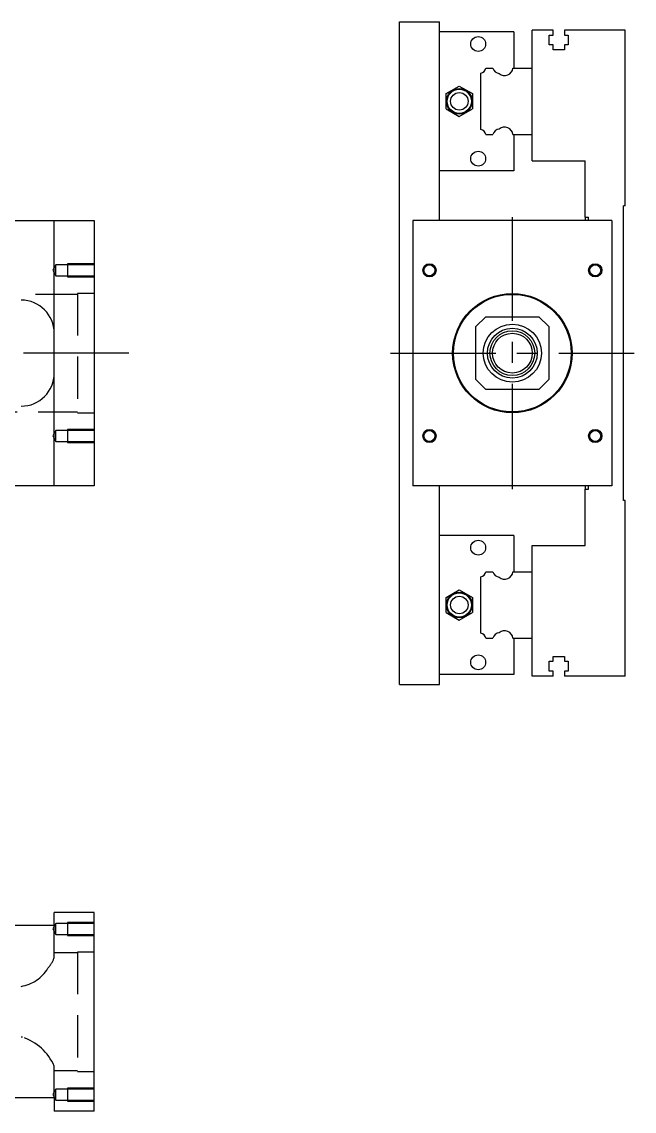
# Model space of a CAD drawing. Extents: x -20 to 981, y -282 to 102.
# Drawn here: x 796.2 to 980.9, y -228.8 to 100 of the extents above; entities that cross this region are included whole.
import ezdxf

# ---------------------------------------------------------------- set-up
doc = ezdxf.new("R2010")
doc.units = 0
doc.linetypes.add('CENTER', pattern=[50.8, 31.75, -6.35, 6.35, -6.35])
doc.linetypes.add('DASHED', pattern=[19.05, 12.7, -6.35])
doc.layers.get('0').update_dxf_attribs({"linetype": 'CONTINUOUS'})
doc.layers.add('CENTER', color=1, linetype='CENTER')

msp = doc.modelspace()

# ---------------------------------------------------------------- linework, layer by layer
at = {"color": 7, "linetype": 'CONTINUOUS'}
for p, q in [((910.13, -100), (910.13, 100)), ((910.13, 100), (922.13, 100)), ((922.13, 40), (922.13, 100)), ((944.63, 97), (922.13, 97)), ((944.63, 97), (944.63, 86)), ((950.13, 86), (950.13, 97.5)), ((956.43, 97.5), (950.13, 97.5)), ((955.28, 96), (956.43, 96)), ((955.28, 93), (955.28, 96)), ((956.43, 96), (956.43, 97.5)), ((959.83, 97.5), (959.83, 96)), ((978.13, 97.5), (959.83, 97.5)), ((959.83, 96), (960.98, 96)), ((960.98, 96), (960.98, 93)), ((978.13, 44.5), (978.13, 97.5)), ((956.43, 93), (955.28, 93)), ((956.43, 91.5), (956.43, 93)), ((959.83, 93), (959.83, 91.5)), ((960.98, 93), (959.83, 93)), ((959.83, 91.5), (956.43, 91.5)), ((936.169608, 86), (938.290392, 86)), ((944.311934, 86), (950.13, 86)), ((950.13, 66), (950.13, 86)), ((950.13, 66), (950.13, 86)), ((934.63, 67.539608), (934.63, 84.460392)), ((924.130002, 78.309401), (928.130002, 80.618802)), ((928.130002, 80.618802), (932.130002, 78.309401)), ((924.130002, 73.690599), (924.130002, 78.309401)), ((932.130002, 78.309401), (932.130002, 73.690599)), ((924.130002, 73.690599), (928.130002, 71.381198)), ((928.130002, 71.381198), (932.130002, 73.690599)), ((936.169608, 66), (938.290392, 66)), ((944.311934, 66), (950.13, 66)), ((944.63, 66), (944.63, 55)), ((950.13, 58), (950.13, 66)), ((950.13, 58), (966.13, 58)), ((966.13, 41), (966.13, 58)), ((944.63, 55), (922.13, 55)), ((977.63, -44.5), (977.63, 44.5)), ((978.13, 44.5), (977.63, 44.5)), ((770, 40), (806, 40)), ((806, -40), (806, 40)), ((806, 40), (818, 40)), ((818, 40), (818, -40)), ((914.13, 40), (914.13, -40)), ((974.13, 40), (914.13, 40)), ((966.13, 41), (967.13, 41)), ((966.13, 41), (966.13, 40)), ((967.13, 40), (967.13, 41)), ((974.13, 40), (974.13, -40)), ((936.13, 11), (933.13, 8)), ((936.13, 11), (952.13, 11)), ((955.13, 8), (952.13, 11)), ((933.13, -8), (933.13, 8)), ((955.13, 8), (955.13, -8)), ((933.13, -8), (936.13, -11)), ((952.13, -11), (955.13, -8)), ((952.13, -11), (936.13, -11)), ((806, -40), (770, -40)), ((818, -40), (806, -40)), ((974.13, -40), (914.13, -40)), ((922.13, -100), (922.13, -40)), ((966.13, -40), (966.13, -41)), ((966.13, -41), (967.13, -41)), ((966.13, -58), (966.13, -41)), ((967.13, -41), (967.13, -40)), ((978.13, -44.5), (977.63, -44.5)), ((978.13, -97.5), (978.13, -44.5)), ((944.63, -55), (922.13, -55)), ((944.63, -55), (944.63, -66)), ((950.13, -66), (950.13, -58)), ((950.13, -58), (966.13, -58)), ((934.63, -84.460392), (934.63, -67.539608)), ((936.169608, -66), (938.290392, -66)), ((944.311934, -66), (950.13, -66)), ((950.13, -86), (950.13, -66)), ((950.13, -86), (950.13, -66)), ((924.130002, -73.690599), (928.130002, -71.381198)), ((928.130002, -71.381198), (932.130002, -73.690599)), ((924.130002, -78.309401), (924.130002, -73.690599)), ((932.130002, -73.690599), (932.130002, -78.309401)), ((924.130002, -78.309401), (928.130002, -80.618802)), ((928.130002, -80.618802), (932.130002, -78.309401)), ((936.169608, -86), (938.290392, -86)), ((944.311934, -86), (950.13, -86)), ((944.63, -86), (944.63, -97)), ((950.13, -97.5), (950.13, -86)), ((956.43, -91.5), (959.83, -91.5)), ((956.43, -93), (956.43, -91.5)), ((959.83, -91.5), (959.83, -93)), ((955.28, -93), (956.43, -93)), ((955.28, -96), (955.28, -93)), ((959.83, -93), (960.98, -93)), ((960.98, -93), (960.98, -96)), ((944.63, -97), (922.13, -97)), ((956.43, -97.5), (950.13, -97.5)), ((956.43, -96), (955.28, -96)), ((956.43, -97.5), (956.43, -96)), ((959.83, -96), (959.83, -97.5)), ((960.98, -96), (959.83, -96)), ((978.13, -97.5), (959.83, -97.5)), ((910.13, -100), (922.13, -100)), ((806, -172.77), (806, -168.77)), ((818, -168.77), (806, -168.77)), ((818, -228.77), (818, -168.77)), ((806, -172.77), (770, -172.77)), ((806, -224.77), (770, -224.77)), ((806, -224.77), (806, -228.77)), ((818, -228.77), (806, -228.77))]:
    msp.add_line(p, q, dxfattribs=at)
at = {"color": 3, "linetype": 'DASHED'}
for p, q in [((806.5, 26.65), (805.547372, 25)), ((806.5, 23.35), (806.5, 26.65)), ((810, 26.65), (806.5, 26.65)), ((810, 26.999994), (810, 23.000006)), ((818, 26.999994), (810, 26.999994)), ((818, 26.65), (810, 26.65)), ((805.547372, 25), (806.5, 23.35)), ((806.5, 23.35), (810, 23.35)), ((810, 23.35), (818, 23.35)), ((810, 23.000006), (818, 23.000006)), ((813, 17.75), (744, 17.75)), ((813, 18), (813, -18)), ((818, 18), (813, 18)), ((744, -17.75), (813, -17.75)), ((813, -18), (818, -18)), ((810, -23.000006), (810, -26.999994)), ((818, -23.000006), (810, -23.000006)), ((806.5, -23.35), (805.547372, -25)), ((805.547372, -25), (806.5, -26.65)), ((806.5, -26.65), (806.5, -23.35)), ((810, -23.35), (806.5, -23.35)), ((818, -23.35), (810, -23.35)), ((806.5, -26.65), (810, -26.65)), ((810, -26.65), (818, -26.65)), ((810, -26.999994), (818, -26.999994)), ((806.5, -172.12), (805.547372, -173.77)), ((805.547372, -173.77), (806.5, -175.42)), ((806, -182.064836), (806, -172.77)), ((806.5, -175.42), (806.5, -172.12)), ((810, -172.12), (806.5, -172.12)), ((810, -171.770006), (810, -175.769994)), ((818, -171.770006), (810, -171.770006)), ((818, -172.12), (810, -172.12)), ((806.5, -175.42), (810, -175.42)), ((810, -175.42), (818, -175.42)), ((810, -175.769994), (818, -175.769994)), ((813, -180.77), (813, -216.77)), ((818, -180.77), (813, -180.77)), ((805.88061, -182.701352), (805.97186, -182.353354)), ((805.97186, -182.353354), (806, -182.064836)), ((813, -181.02), (806, -181.02)), ((796.383512, -206.470578), (796, -206.455214)), ((806, -215.475164), (805.96376, -215.145044)), ((806, -224.77), (806, -215.475164)), ((806, -216.52), (813, -216.52)), ((813, -216.77), (818, -216.77)), ((806.5, -222.12), (805.547372, -223.77)), ((806.5, -225.42), (806.5, -222.12)), ((810, -222.12), (806.5, -222.12)), ((810, -221.770006), (810, -225.769994)), ((818, -221.770006), (810, -221.770006)), ((818, -222.12), (810, -222.12)), ((805.547372, -223.77), (806.5, -225.42)), ((806.5, -225.42), (810, -225.42)), ((810, -225.42), (818, -225.42)), ((810, -225.769994), (818, -225.769994))]:
    msp.add_line(p, q, dxfattribs=at)
at = {"color": 7, "linetype": 'CONTINUOUS'}
for centre, radius in [((933.830002, 93.300001), 2.25), ((928.130002, 76), 3.875), ((928.130002, 76), 3.643013), ((928.130002, 76), 2.65), ((933.830002, 58.699999), 2.25), ((919.13, 25), 1.65), ((969.13, 25), 1.65), ((944.13, 0), 18), ((944.13, 0), 17.75), ((944.13, 0), 8.75), ((944.13, 0), 7.5), ((944.13, 0), 6.75), ((944.13, 0), 6), ((919.13, -25), 1.65), ((969.13, -25), 1.65), ((933.830002, -58.699999), 2.25), ((928.130002, -76), 3.875), ((928.130002, -76), 3.643013), ((928.130002, -76), 2.65), ((933.830002, -93.300001), 2.25)]:
    msp.add_circle(centre, radius, dxfattribs=at)
at = {"color": 3, "linetype": 'CONTINUOUS'}
for centre in [(919.13, 25), (969.13, 25), (919.13, -25), (969.13, -25)]:
    msp.add_circle(centre, 2, dxfattribs=at)
at = {"color": 7, "linetype": 'CONTINUOUS'}
for centre, radius, start, end in [((934.13, 86.5), 2.1, 283.774147, 346.225853), ((940.33, 86.5), 2.1, 193.774147, 266.465409), ((941.83, 86.3), 2.5, 229.323534, 353.107897), ((934.13, 65.5), 2.1, 13.774147, 76.225853), ((940.33, 65.5), 2.1, 93.534591, 166.225853), ((941.83, 65.7), 2.5, 6.892103, 130.676466), ((796, 6), 10, 0, 90), ((796, -6), 10, 270, 0), ((934.13, -65.5), 2.1, 283.774147, 346.225853), ((940.33, -65.5), 2.1, 193.774147, 266.465409), ((941.83, -65.7), 2.5, 229.323534, 353.107897), ((934.13, -86.5), 2.1, 13.774147, 76.225853), ((940.33, -86.5), 2.1, 93.534591, 166.225853), ((941.83, -86.3), 2.5, 6.892103, 130.676466)]:
    msp.add_arc(centre, radius, start, end, dxfattribs=at)
at = {"color": 3, "linetype": 'DASHED'}
for centre, radius, start, end in [((796.069588, -178.605924), 10.631495, 318.58195956, 337.34281196), ((794.143494, -179.681852), 11.553074, 279.24716167, 328.95924249), ((791.593646, -221.388138), 15.667687, 23.48252767, 72.19873987)]:
    msp.add_arc(centre, radius, start, end, dxfattribs=at)
at = {"layer": 'CENTER', "color": 1, "linetype": 'CENTER'}
for p, q in [((944.13, -41), (944.13, 41)), ((828.445, 0), (-20, 0)), ((907.38, 0), (980.88, 0))]:
    msp.add_line(p, q, dxfattribs=at)

doc.saveas('drawing.dxf')
